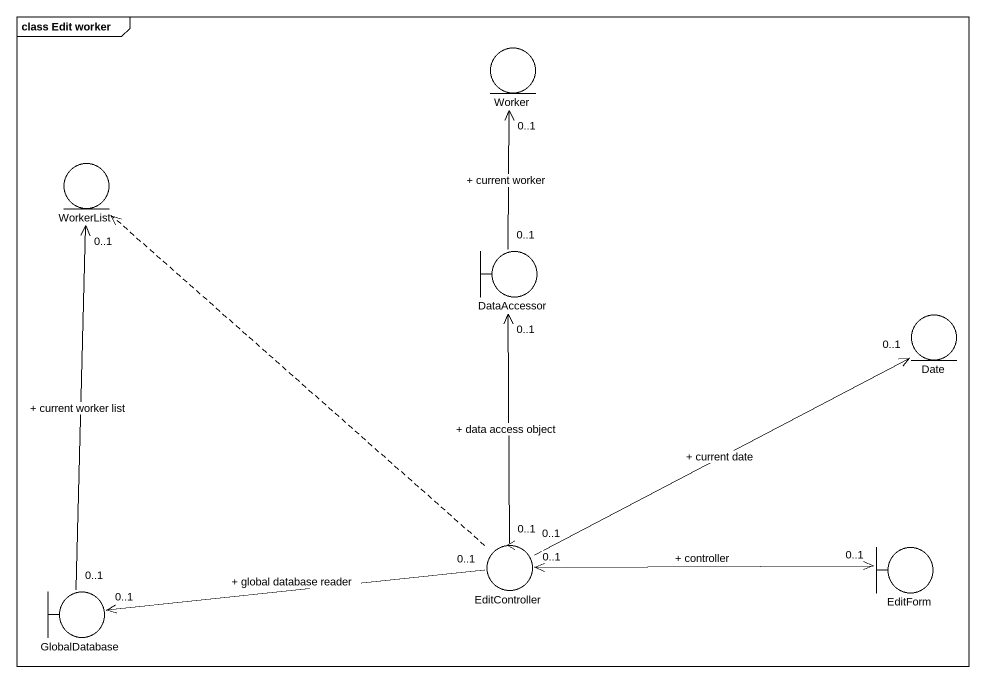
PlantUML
@startuml
mainframe class Edit worker
entity Worker
entity WorkerList
boundary DataAccessor
entity Date
control EditController
boundary EditForm
boundary GlobalDatabase
DataAccessor "0..1" -up-> "0..1" Worker : + current worker
EditController .up.> WorkerList
EditController "0..1" -up-> "0..1" DataAccessor : + data access object
EditController "0..1" -up-> "0..1" Date : + current date
EditController "0..1" <-right-> "0..1" EditForm : + controller
EditController "0..1" -left-> "0..1" GlobalDatabase : + global database reader
GlobalDatabase "0..1" -up-> "0..1" WorkerList : + current worker list
@enduml
